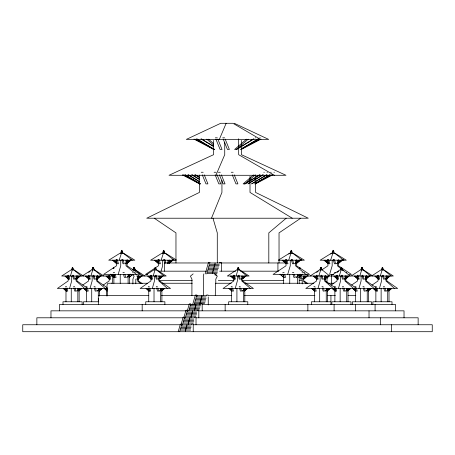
<?xml version="1.0" encoding="UTF-8"?>
<svg xmlns="http://www.w3.org/2000/svg" width="455" height="455" viewBox="0 0 455 455"><rect width="100%" height="100%" fill="white"/><g stroke="black" fill="none" stroke-linecap="round" stroke-linejoin="round"><path stroke-width="0.68" d="M121.735 250.313L121.485 253.247M163.652 250.313L163.402 253.247L161.11 260.209M291.251 250.313L291.001 253.247M333.174 250.313L332.918 253.247M72.516 267.404L72.265 269.912L70.406 276.014M92.979 267.404L92.729 269.912L90.869 276.014M113.449 268.399L113.505 267.404M133.969 267.404L133.719 269.912M155.274 267.404L155.024 269.912L153.164 276.014M238.175 267.404L237.925 269.912L236.065 276.014M299.572 268.399L299.629 267.404M320.94 267.404L320.684 269.912L318.824 276.014M341.404 267.404L341.153 269.912L339.288 276.014M361.924 267.404L361.674 269.912L359.814 276.014M382.388 267.404L382.137 269.912L380.278 276.014M113.136 268.399L113.363 267.404L113.744 267.404L113.966 268.399M203.851 273.882L203.305 276.134L203.607 295.613M76.685 277.851L77.208 275.906M97.148 277.851L97.671 275.906M138.132 277.851L138.661 275.906M159.443 277.851L159.967 275.906M242.344 277.851L242.868 275.906M303.798 277.851L304.321 275.906M325.103 277.851L325.632 275.906M345.567 277.851L346.096 275.906M366.093 277.851L366.616 275.906M386.557 277.851L387.08 275.906M69.552 288.493L71.691 280.934L71.691 276.014M90.016 288.493L92.155 280.934L92.155 276.014M111.941 283.533L112.675 280.934L112.675 276.014M152.311 288.493L154.45 280.934L154.45 276.014M235.212 288.493L237.351 280.934L237.351 276.014M317.971 288.493L320.11 280.934L320.11 276.014M338.435 288.493L340.573 280.934L340.573 276.014M358.961 288.493L361.099 280.934L361.099 276.014M379.424 288.493L381.563 280.934L381.563 276.014M178.212 331.706L180.368 324.142L181.829 324.142L179.674 331.706M181.192 324.119L183.166 317.192L184.628 317.192L182.472 324.751M183.991 317.163L185.964 310.236L187.426 310.236M185.27 317.795L189.325 303.866L190.787 303.866L188.814 310.799M192.562 304.924L195.383 295.011L196.844 295.011L194.023 304.924M205.205 273.921L208.498 262.364L209.96 262.364L206.667 273.921M126.666 262.507L127.389 259.981M129.408 275.508L129.766 274.251M168.583 262.507L169.305 259.981M296.364 261.875L296.905 259.981M338.281 261.875L338.821 259.981M118.169 274.428L120.734 265.817L120.734 260.209M161.104 270.998L162.651 265.817L162.651 260.209M287.685 274.428L290.25 265.817L290.25 260.209M111.395 276.014L111.697 275.013M119.193 260.209L121.422 253.247M288.709 260.209L290.944 253.247M330.626 260.209L332.861 253.247M211.484 218.218L221.932 192.419L221.932 180.481M219.333 139.406L226.158 123.294M215.903 175.289L224.736 154.7L224.736 142.233M78.692 276.122L75.382 279.142L78.943 276.122M79.875 276.122L76.565 279.142L80.125 276.122M79.597 288.442L76.696 291.092L79.881 288.442M81.593 288.442L78.692 291.092L81.877 288.442M99.162 276.122L95.846 279.142L99.406 276.122M100.345 276.122L97.029 279.142L100.589 276.122M100.06 288.442L97.16 291.092L100.345 288.442M102.056 288.442L99.156 291.092L102.341 288.442M140.146 276.122L136.836 279.142L140.396 276.122M141.329 276.122L138.019 279.142L141.579 276.122M161.457 276.122L158.141 279.142L161.701 276.122M162.64 276.122L159.324 279.142L162.884 276.122M162.361 288.442L159.455 291.092L162.64 288.442M164.352 288.442L161.451 291.092L164.636 288.442M244.358 276.122L241.048 279.142L244.608 276.122M245.541 276.122L242.231 279.142L245.785 276.122M245.262 288.442L242.356 291.092L245.541 288.442M247.253 288.442L244.352 291.092L247.537 288.442M305.811 276.122L302.495 279.142L306.056 276.122M306.994 276.122L303.678 279.142L307.239 276.122M327.117 276.122L323.806 279.142L327.367 276.122M328.3 276.122L324.989 279.142L328.55 276.122L326.991 279.148L326.991 282.447M328.021 288.442L325.115 291.092L328.305 288.442M330.017 288.442L327.111 291.092L330.296 288.442M347.58 276.122L344.27 279.142L347.83 276.122M348.763 276.122L345.453 279.142L349.013 276.122M348.485 288.442L345.584 291.092L348.769 288.442M350.481 288.442L347.575 291.092L350.76 288.442M368.106 276.122L364.791 279.142L368.351 276.122M369.289 276.122L365.974 279.142L369.534 276.122M369.011 288.442L366.104 291.092L369.289 288.442M371.001 288.442L368.101 291.092L371.286 288.442M388.57 276.122L385.26 279.142L388.815 276.122M389.753 276.122L386.437 279.142L389.998 276.122M389.474 288.442L386.568 291.092L389.753 288.442M391.465 288.442L388.564 291.092L391.749 288.442M246.513 139.167L234.621 149.456L236.68 149.45L254.009 138.911M236.338 149.456L248.231 139.167M129.254 260.232L125.165 263.775L129.55 260.232M130.67 260.232L126.587 263.775L130.972 260.232M130.437 274.194L126.74 277.391L130.773 274.194M132.832 274.194L129.135 277.391L133.167 274.194M253.486 174.942L243.146 183.894L245.205 183.883L260.141 174.8M244.864 183.894L255.204 174.942M167.594 263.331L171.171 260.232M167.895 263.331L171.467 260.232M169.015 263.331L172.593 260.232M169.311 263.331L172.889 260.232M298.77 260.232L294.686 263.775L299.072 260.232M300.192 260.232L296.103 263.775L300.488 260.232M299.953 274.194L296.262 277.391L300.294 274.194M302.348 274.194L298.651 277.391L302.689 274.194M340.687 260.232L336.603 263.775L340.988 260.232M342.109 260.232L338.019 263.775L342.405 260.232M286.206 218.218L268.814 232.88L268.814 262.967M193.165 273.882L190.406 276.134L191.913 279.148L191.913 295.613M88.679 272.46L90.255 271.186M316.64 272.46L318.21 271.186M337.104 272.46L338.674 271.186M288.777 254.078L289.858 253.247L292.747 253.247L301.773 260.209M330.694 254.078L331.775 253.247L334.664 253.247L343.69 260.209M82.674 285.103L88.617 280.934L88.617 275.667M103.194 285.103L109.143 280.934L109.143 275.667M331.092 285.103L337.036 280.934L337.036 275.667M351.618 285.103L357.562 280.934L357.562 275.667M372.082 285.103L378.025 280.934L378.025 275.667M300.732 218.218L279.034 232.88L279.034 262.967M321.81 269.889L327.924 265.817L327.924 260.414M71.06 269.912L61.681 276.014L114.08 276.014M82.656 275.679L91.523 269.912M145.981 275.013L153.818 269.912M236.725 269.912L227.341 276.014L249.107 276.014L239.728 269.912M310.1 276.014L319.484 269.912M332.11 275.013L339.948 269.912M351.601 275.679L360.468 269.912M372.065 275.679L380.937 269.912M119.978 253.247L108.722 260.209L134.845 260.209L123.584 253.247M161.895 253.247L150.639 260.209L176.113 260.209M289.499 253.247L278.238 260.209L304.361 260.209L293.105 253.247M331.416 253.247L320.155 260.209L346.278 260.209L335.022 253.247M236.196 149.45L253.526 138.911M258.002 138.911L240.678 149.45L258.486 138.911M244.722 183.883L259.663 174.8M262.842 174.8L247.907 183.883L263.326 174.8M266.562 174.8L251.621 183.883L267.039 174.8M269.741 174.8L254.806 183.883L270.224 174.8M241.446 148.813L260.015 139.116M241.241 149.456L261.051 139.116M255.573 183.246L271.663 174.839M255.374 183.894L272.704 174.839M215.363 137.825L217.314 137.825M222.7 137.825L224.645 137.825M255.318 137.825L255.801 137.825M259.799 137.825L260.277 137.825M201.235 172.257L203.186 172.257M214.106 172.257L216.051 172.257M218.355 172.257L220.305 172.257M231.225 172.257L233.17 172.257M263.843 172.257L264.327 172.257M267.028 172.257L267.512 172.257M270.742 172.257L271.226 172.257M273.927 172.257L274.411 172.257M120.336 253.247L123.225 253.247L132.251 260.209M162.253 253.247L165.142 253.247L174.168 260.209M115.997 259.35L117.202 259.35M121.735 259.35L122.941 259.35M130.278 259.35L130.574 259.35M131.694 259.35L131.995 259.35M157.913 259.35L159.119 259.35M163.652 259.35L164.858 259.35M172.195 259.35L172.49 259.35M173.611 259.35L173.912 259.35M285.512 259.35L286.724 259.35M291.251 259.35L292.457 259.35M299.794 259.35L300.09 259.35M301.216 259.35L301.511 259.35M327.435 259.35L328.641 259.35M333.168 259.35L334.374 259.35M341.711 259.35L342.012 259.35M343.133 259.35L343.428 259.35M208.879 262.967L164.602 262.967L164.602 271.18M210.102 262.967L286.24 262.967M210.153 264.298L219.202 264.298M209.431 265.629L219.173 265.629M209.072 266.954L218.815 266.954M299.487 267.404L299.868 267.404L300.198 268.399M208.708 268.285L218.451 268.285M72.754 268.399L72.612 267.404M93.218 268.399L93.076 267.404M155.513 268.399L155.371 267.404M321.179 268.399L321.031 267.404M341.642 268.399L341.495 267.404M208.344 269.616L217.757 269.616M73.767 269.912L71.361 269.912L72.373 267.404L73.34 268.399L73.767 269.912L81.291 276.014M94.231 269.912L91.825 269.912L92.837 267.404L93.804 268.399L94.231 269.912L101.755 276.014M135.22 269.912L132.809 269.912L133.827 267.404L134.794 268.399L135.22 269.912L142.739 276.014M156.526 269.912L154.12 269.912L155.132 267.404L156.099 268.399L156.526 269.912L164.05 276.014M239.427 269.912L237.021 269.912L238.033 267.404L238.414 267.404L239.427 269.912L246.951 276.014M322.191 269.912L319.78 269.912L320.792 267.404L321.173 267.404L322.191 269.912L329.71 276.014M342.655 269.912L340.243 269.912L341.256 267.404L341.637 267.404L342.655 269.912L350.174 276.014M363.175 269.912L360.769 269.912L361.782 267.404L362.163 267.404L363.175 269.912L370.7 276.014M383.639 269.912L381.233 269.912L382.245 267.404L382.627 267.404L383.639 269.912L391.163 276.014M207.986 270.947L217.729 270.947M158.198 271.18L206.502 271.18M219.697 271.18L235.622 271.18M240.593 271.18L278.386 271.18M207.622 272.278L217.365 272.278M113.255 272.369L114.626 272.369M122.935 272.369L124.306 272.369M132.547 272.369L132.883 272.369M134.942 272.369L135.277 272.369M282.777 272.369L284.147 272.369M292.451 272.369L293.822 272.369M302.063 272.369L302.404 272.369M304.458 272.369L304.799 272.369M334.368 272.369L335.739 272.369M346.374 272.369L346.716 272.369M207.264 273.603L217.007 273.603M147.556 274.428L145.469 274.428L158.408 265.817L158.408 259.737M333.777 274.428L329.602 274.428L332.167 265.817L332.167 260.209M349.042 274.428L351.448 274.428L338.509 265.817L338.509 259.737M214.919 274.934L216.643 274.934M67.744 275.264L68.745 275.264M72.521 275.264L73.528 275.264M88.207 275.264L89.214 275.264M92.985 275.264L93.992 275.264M108.728 275.264L109.735 275.264M150.503 275.264L151.509 275.264M155.286 275.264L156.287 275.264M233.404 275.264L234.41 275.264M238.187 275.264L239.188 275.264M299.635 275.264L300.641 275.264M316.162 275.264L317.169 275.264M320.946 275.264L321.952 275.264M336.626 275.264L337.633 275.264M341.409 275.264L342.416 275.264M357.152 275.264L358.159 275.264M361.935 275.264L362.936 275.264M377.616 275.264L378.623 275.264M382.399 275.264L383.4 275.264M136.557 276.014L166.206 276.014L156.827 269.912M298.861 276.014L393.319 276.014L383.94 269.912M159.142 280.371L192.255 280.371M218.32 280.371L233.836 280.371M242.276 280.371L283.857 280.371M299.379 280.371L302.2 280.371L302.2 283.903M147.682 283.249L107.875 283.249L107.005 285.086L107.005 295.613M162.367 283.249L192.243 283.249M231.214 283.249L215.471 283.249L215.295 295.613M245.188 283.249L313.865 283.249M328.379 283.249L333.947 283.249M65.457 286.678L66.601 286.678M73.522 286.678L74.665 286.678M85.927 286.678L87.064 286.678M93.986 286.678L95.129 286.678M148.222 286.678L149.359 286.678M156.281 286.678L157.424 286.678M231.123 286.678L232.266 286.678M239.188 286.678L240.325 286.678M313.882 286.678L315.025 286.678M321.947 286.678L323.084 286.678M334.345 286.678L335.489 286.678M342.41 286.678L343.553 286.678M354.872 286.678L356.009 286.678M362.931 286.678L364.074 286.678M375.335 286.678L376.473 286.678M383.394 286.678L384.538 286.678M107.153 288.493L57.37 288.493L68.153 280.934L68.153 275.667M206.587 295.011L208.049 295.011L208.248 295.613L231.618 295.613M98.485 295.613L148.813 295.613M161.485 295.613L195.622 295.613M196.725 295.613L207.042 295.613M244.307 295.613L314.905 295.613M327.367 295.613L335.392 295.613M348.012 295.613L355.816 295.613M206.092 296.944L197.043 296.944L197.043 295.613M196.321 298.275L206.064 298.275M195.957 299.606L205.7 299.606M195.599 300.931L205.7 300.931M98.832 301.767L83.498 301.767L83.498 304.469M330.546 301.767L311.425 301.767L311.425 304.469M195.235 302.262L204.977 302.262M194.871 303.593L204.619 303.593M200.53 303.866L201.992 303.866L202.185 304.469L202.185 310.725M189.57 304.469L59.451 304.469L59.451 310.839M190.719 304.469L200.723 304.469M202.134 304.469L395.549 304.469L395.549 310.839M200.723 305.8L190.981 305.8L190.981 304.469M190.258 307.131L200.001 307.131M189.9 308.462L199.643 308.462M189.536 309.792L199.279 309.792M197.169 310.236L198.63 310.236L198.824 310.839L198.824 317.795M197.362 310.839L50.971 310.839L50.971 317.795M198.778 310.839L404.029 310.839L404.029 317.795M196.668 312.17L187.619 312.17L187.619 310.839M186.897 313.501L196.64 313.501M186.533 314.832L196.64 314.832M186.175 316.157L195.917 316.157M194.37 317.192L195.832 317.192L196.025 317.795L196.025 324.751M183.405 317.795L36.861 317.795L36.861 324.751M194.564 317.795L184.821 317.795L184.821 319.126L193.87 319.126M195.98 317.795L418.139 317.795L418.139 324.751M184.099 320.457L193.841 320.457M183.735 321.782L193.841 321.782M183.376 323.113L193.483 323.113M191.572 324.142L193.034 324.142L193.227 324.751L193.227 331.706M180.607 324.751L22.75 324.751L22.75 331.706L432.25 331.706L432.25 324.751L193.182 324.751M191.765 324.751L182.023 324.751L182.023 326.081L191.072 326.081M181.3 327.407L191.043 327.407M180.936 328.738L190.685 328.738M180.578 330.068L190.685 330.068M234.274 123.294L268.677 139.406L186.323 139.406L220.726 123.294L232.932 123.294L260.51 139.406M194.985 139.116L214.794 149.456L213.759 149.456L193.949 139.116M183.337 174.839L200.666 183.894L199.626 183.894L182.296 174.839M274.388 175.289L238.676 154.7L238.676 138.769M201.474 138.911L213.423 146.18M200.991 138.911L213.543 146.544M196.998 138.911L213.725 149.086M196.514 138.911L213.844 149.45M195.337 174.8L199.523 177.342M194.859 174.8L199.637 177.706M192.158 174.8L199.324 179.156M191.674 174.8L199.444 179.52M188.438 174.8L199.796 181.704M187.96 174.8L199.313 181.704M185.259 174.8L199 183.155M184.775 174.8L199.717 183.883M292.247 218.218L250.005 192.419L250.005 176.273M165.501 253.247L176.295 259.924M363.477 269.912L372.855 276.014M135.516 269.912L144.9 276.014M94.532 269.912L103.911 276.014M74.063 269.912L83.447 276.014M154.268 218.218L175.966 232.88L175.966 262.967M377.167 288.493L366.383 280.934L366.383 275.667M356.64 288.493L345.857 280.934L345.857 275.667M336.177 288.493L325.393 280.934L325.393 275.667M304.088 280.934L307.87 283.584M242.634 280.934L253.418 288.493L223.03 288.493L233.813 280.934L233.813 275.667M159.733 280.934L170.517 288.493L140.129 288.493L150.912 280.934L150.912 276.327M142.21 283.584L138.428 280.934L138.428 275.667M107.147 287.736L97.438 280.934L97.438 275.667M87.758 288.493L76.975 280.934L76.975 275.667M306.118 274.16L308.405 276.014M214.538 273.882L217.302 276.134L215.795 279.148L215.795 283.766M341.102 268.837L337.462 265.817L337.462 260.209M342.143 269.701L343.178 270.566M305.914 274.428L295.545 265.817L295.545 260.209M136.398 274.428L126.024 265.817L126.024 260.209M208.487 139.167L213.657 143.638M206.769 139.167L213.492 144.986M325.746 260.232L328.3 262.444M325.45 260.232L328.516 262.888M324.33 260.232L328.413 263.775L324.028 260.232M283.829 260.232L286.383 262.444M283.533 260.232L286.593 262.888M282.407 260.232L286.496 263.775L282.111 260.232M282.646 274.194L283.704 275.11M282.31 274.194L283.892 275.565M280.252 274.194L283.948 277.391M279.916 274.194L283.607 277.391M156.23 260.232L158.784 262.444M155.929 260.232L158.482 262.444M154.808 260.232L158.386 263.331M154.512 260.232L158.596 263.775M114.313 260.232L116.867 262.444M114.012 260.232L116.565 262.444M112.891 260.232L116.469 263.331M112.595 260.232L116.679 263.775M113.13 274.194L114.182 275.11M112.789 274.194L113.847 275.11M110.736 274.194L113.904 276.936M110.394 274.194L114.091 277.391M394.616 288.493L385.971 280.934L385.971 276.014M374.152 288.493L365.507 280.934L365.507 276.014M353.626 288.493L344.987 280.934L344.987 276.014M333.162 288.493L324.523 280.934L324.523 276.014M306.334 283.664L303.212 280.934L303.212 276.014M250.404 288.493L241.759 280.934L241.759 276.014M167.503 288.493L158.858 280.934L158.858 276.014M140.669 283.664L137.552 280.934L137.552 276.014M105.207 288.493L96.562 280.934L96.562 276.014M84.744 288.493L76.099 280.934L76.099 276.014M376.308 276.122L378.196 277.851M376.058 276.122L378.423 278.278M375.125 276.122L378.435 279.142L374.875 276.122M375.119 288.442L376.086 289.329M373.407 288.442L375.824 290.648M373.123 288.442L376.029 291.092M355.838 276.122L357.732 277.851M355.594 276.122L357.96 278.278M354.655 276.122L357.971 279.142L354.411 276.122M354.655 288.442L355.622 289.329M352.943 288.442L355.361 290.648M352.659 288.442L355.56 291.092M335.318 276.122L337.212 277.851M335.068 276.122L337.434 278.278M334.135 276.122L337.445 279.142L333.885 276.122M334.129 288.442L335.096 289.329M332.417 288.442L335.324 291.092M332.139 288.442L335.039 291.092M314.854 276.122L316.743 277.851M314.604 276.122L316.97 278.278M313.671 276.122L316.981 279.142L313.421 276.122M313.666 288.442L314.632 289.329M311.954 288.442L314.854 291.092M311.669 288.442L314.576 291.092M232.095 276.122L233.984 277.851M231.845 276.122L234.211 278.278M230.912 276.122L234.223 279.142M230.662 276.122L233.972 279.142M230.907 288.442L231.874 289.329M229.195 288.442L231.612 290.648M228.911 288.442L231.817 291.092M149.189 276.122L151.083 277.851M148.944 276.122L151.31 278.278M148.006 276.122L151.322 279.142L147.761 276.122M148.006 288.442L148.973 289.329M146.294 288.442L149.194 291.092M146.01 288.442L148.916 291.092M107.42 276.122L109.314 277.851M107.17 276.122L109.536 278.278M106.237 276.122L109.547 279.142L105.987 276.122M106.231 288.442L107.204 289.329M104.519 288.442L106.942 290.648M104.24 288.442L107.141 291.092M86.894 276.122L88.788 277.851M86.649 276.122L89.015 278.278M85.711 276.122L89.026 279.142L85.466 276.122M85.711 288.442L86.677 289.329M83.999 288.442L86.899 291.092M83.714 288.442L86.615 291.092M66.43 276.122L68.324 277.851M66.185 276.122L68.546 278.278M65.247 276.122L68.563 279.142L65.002 276.122M65.247 288.442L66.214 289.329M63.535 288.442L66.436 291.092M63.251 288.442L66.151 291.092M132.348 274.331L134.123 276.134L132.911 279.148L132.911 284.005M225.174 139.116L229.377 149.45L227.426 149.45L223.223 139.116M234.223 174.839L237.902 183.883L235.952 183.883L232.272 174.839M217.837 139.116L222.04 149.45L220.095 149.45L215.892 139.116M221.352 174.839L225.032 183.883L223.087 183.883L219.407 174.839M217.103 174.839L220.783 183.883L218.832 183.883L215.152 174.839M204.232 174.839L207.912 183.883L205.967 183.883L202.287 174.839M219.896 262.967L219.702 262.364L221.164 262.364L221.357 262.967L221.357 271.18M212.98 218.218L217.28 232.88L217.28 262.967M334.556 259.981L335.642 263.775L334.436 263.775L333.35 259.981M336.819 276.134L337.178 277.391L335.807 277.391L335.449 276.134M328.817 259.981L329.903 263.775L328.698 263.775L327.611 259.981M292.639 259.981L293.725 263.775L292.514 263.775L291.433 259.981M294.362 274.251L295.261 277.391L293.89 277.391L292.992 274.251M286.9 259.981L287.987 263.775L286.781 263.775L285.695 259.981M284.688 274.251L285.581 277.391L284.21 277.391L283.317 274.251M165.04 259.981L165.938 263.138M163.834 259.981L164.915 263.775M159.301 259.981L160.382 263.775L159.176 263.775L158.095 259.981M123.123 259.981L124.204 263.775L122.998 263.775L121.917 259.981M124.841 274.251L125.739 277.391L124.369 277.391L123.47 274.251M117.384 259.981L118.465 263.775L117.259 263.775L116.179 259.981M115.166 274.251L116.065 277.391L114.694 277.391L113.796 274.251M383.576 275.906L384.452 279.142L383.451 279.142L382.57 275.906M384.879 287.941L385.738 291.092L384.594 291.092L383.741 287.941M378.799 275.906L379.675 279.142L378.668 279.142L377.792 275.906M376.82 287.941L377.673 291.092L376.53 291.092L375.676 287.941M363.113 275.906L363.989 279.142L362.988 279.142L362.106 275.906M364.415 287.941L365.274 291.092L364.131 291.092L363.272 287.941M358.33 275.906L359.211 279.142L358.204 279.142L357.329 275.906M356.35 287.941L357.209 291.092L356.066 291.092L355.213 287.941M342.592 275.906L343.468 279.142L342.461 279.142L341.586 275.906M343.895 287.941L344.748 291.092L343.605 291.092L342.751 287.941M337.809 275.906L338.685 279.142L337.678 279.142L336.802 275.906M335.83 287.941L336.683 291.092L335.54 291.092L334.687 287.941M322.123 275.906L323.004 279.142L321.998 279.142L321.122 275.906M323.431 287.941L324.284 291.092L323.141 291.092L322.288 287.941M317.345 275.906L318.221 279.142L317.215 279.142L316.339 275.906M315.366 287.941L316.219 291.092L315.076 291.092L314.223 287.941M300.818 275.906L301.693 279.142L300.692 279.142L299.811 275.906M239.364 275.906L240.246 279.142L239.239 279.142L238.363 275.906M240.667 287.941L241.525 291.092L240.382 291.092L239.529 287.941M234.587 275.906L235.462 279.142L234.456 279.142L233.58 275.906M232.607 287.941L233.46 291.092L232.317 291.092L231.464 287.941M156.463 275.906L157.339 279.142L156.338 279.142L155.456 275.906M157.766 287.941L158.624 291.092L157.481 291.092L156.622 287.941M151.68 275.906L152.561 279.142L151.555 279.142L150.679 275.906M149.701 287.941L150.56 291.092L149.416 291.092L148.563 287.941M113.687 275.906L114.04 277.203M109.911 275.906L110.787 279.142L109.786 279.142L108.904 275.906M106.788 287.941L107.13 289.198M94.168 275.906L95.044 279.142L94.043 279.142L93.161 275.906M95.47 287.941L96.329 291.092L95.186 291.092L94.327 287.941M89.385 275.906L90.266 279.142L89.26 279.142L88.384 275.906M87.406 287.941L88.264 291.092L87.121 291.092L86.268 287.941M73.704 275.906L74.58 279.142L73.579 279.142L72.698 275.906M75.007 287.941L75.86 291.092L74.722 291.092L73.864 287.941M68.921 275.906L69.803 279.142L68.796 279.142L67.92 275.906M66.942 287.941L67.801 291.092L66.657 291.092L65.804 287.941M333.413 252.167L333.265 250.313M382.484 267.404L382.735 269.912M362.021 267.404L362.271 269.912M299.726 267.404L299.777 268.399M238.272 267.404L238.522 269.912M134.06 267.404L134.316 269.912M113.596 267.404L113.653 268.399M291.348 250.313L291.496 252.167M163.749 250.313L163.999 253.247M121.826 250.313L122.082 253.247M392 304.469L392 301.767L372.873 301.767L372.873 304.469M391.647 324.751L391.647 331.706M389.014 288.311L389.014 301.767M387.705 288.493L387.705 301.767M386.847 275.667L386.847 280.934L397.63 288.493L305.794 288.493L316.572 280.934L316.572 275.667M381.131 288.311L381.131 301.767M380.334 317.795L380.334 324.751M375.864 288.311L375.864 301.767M375.085 304.469L375.085 310.839M371.502 304.469L371.502 301.767L352.38 301.767L352.38 304.469M369.022 310.839L369.022 317.795M368.55 288.311L368.55 301.767M367.242 288.493L367.242 301.767M360.667 288.311L360.667 301.767M355.395 288.311L355.395 301.767M355.4 304.469L355.4 310.839M350.976 304.469L350.976 301.767L331.854 301.767L331.854 304.469M348.024 288.311L348.024 301.767M346.721 288.493L346.721 301.767M340.147 288.311L340.147 301.767M334.874 288.311L334.874 301.767M334.425 253.247L333.407 250.313L333.026 250.313L332.804 251.484L332.44 251.484L332.013 253.247M334.095 304.469L334.095 310.839M331.655 274.433L331.655 283.374M330.933 295.613L330.933 304.469M327.56 288.311L327.56 301.767M326.258 288.493L326.258 301.767M319.683 288.311L319.683 301.767M314.411 288.311L314.411 301.767M307.87 304.469L307.87 310.839M299.191 274.433L299.191 283.374M297.627 274.428L297.627 283.374M296.592 259.737L296.592 265.817L309.531 274.428L273.068 274.428L286.007 265.817L286.007 260.414M292.502 253.247L291.49 250.313L291.109 250.313L290.887 251.484L290.523 251.484L290.097 253.247M289.738 274.433L289.738 283.374M283.408 274.433L283.408 283.374M277.925 262.967L277.925 271.18M255.573 175.038L255.573 192.419L308.262 218.218L146.737 218.218L199.426 192.419L199.426 175.038M247.787 304.469L247.787 301.767L228.666 301.767L228.666 304.469M244.801 288.311L244.801 301.767M243.499 288.493L243.499 301.767M241.44 140.396L241.44 154.7L285.985 175.289L169.015 175.289L213.56 154.7L213.56 140.396M236.918 288.311L236.918 301.767M231.652 288.311L231.652 301.767M225.145 304.469L225.145 310.839M215.027 262.967L215.027 264.338M214.663 264.298L214.663 265.629M214.305 265.629L214.305 266.954M213.941 266.954L213.941 268.285M213.583 268.285L213.583 269.616M213.219 269.616L213.219 270.947M212.855 270.947L212.855 272.278M212.496 272.278L212.496 273.603M208.248 296.944L208.248 304.924M201.912 295.613L201.912 296.944M201.554 296.944L201.554 298.275M201.19 298.275L201.19 299.606M200.831 299.606L200.831 300.931M200.467 300.931L200.467 302.262M200.109 302.262L200.109 303.593M199.745 303.593L199.745 304.924M195.855 304.469L195.855 305.8M195.491 305.8L195.491 307.131M195.132 307.131L195.132 308.462M194.768 308.462L194.768 309.792M194.404 309.792L194.404 310.879M192.493 310.839L192.493 312.17M192.129 312.17L192.129 313.501M191.771 313.501L191.771 314.832M191.407 314.832L191.407 316.157M191.043 316.157L191.043 317.795M189.695 317.795L189.695 319.126M189.331 319.126L189.331 320.457M188.973 320.457L188.973 321.782M188.609 321.782L188.609 323.113M188.245 323.113L188.245 324.751M186.897 324.751L186.897 326.081M186.533 326.081L186.533 327.407M186.175 327.407L186.175 328.738M185.811 328.738L185.811 330.068M185.447 330.068L185.447 331.706M167.94 260.209L167.94 263.013M164.903 253.247L164.477 251.484L164.113 251.484L163.891 250.313L163.51 250.313L162.498 253.247M164.886 304.469L164.886 301.767L145.759 301.767L145.759 304.469M161.9 288.311L161.9 301.767M160.592 288.493L160.592 301.767M154.018 288.311L154.018 301.767M148.745 288.311L148.745 301.767M142.176 304.469L142.176 310.839M135.806 279.148L135.806 283.766M129.675 274.433L129.675 283.374M128.105 274.428L128.105 283.374M127.076 259.737L127.076 265.817L140.015 274.428L103.552 274.428L116.491 265.817L116.491 259.737M122.987 253.247L122.56 251.484L122.196 251.484L121.974 250.313L121.593 250.313L120.575 253.247M120.217 274.433L120.217 283.374M113.892 274.433L113.892 283.374M106.976 288.311L106.976 296.103M99.605 288.311L99.605 296.103M98.485 298.69L98.485 304.469M98.297 288.493L98.297 301.767M91.722 288.311L91.722 301.767M86.45 288.311L86.45 301.767M82.127 304.469L82.127 301.767L63 301.767L63 304.469M79.136 288.311L79.136 301.767M77.833 288.493L77.833 301.767M71.259 288.311L71.259 301.767M65.986 288.311L65.986 301.767"/></g></svg>
